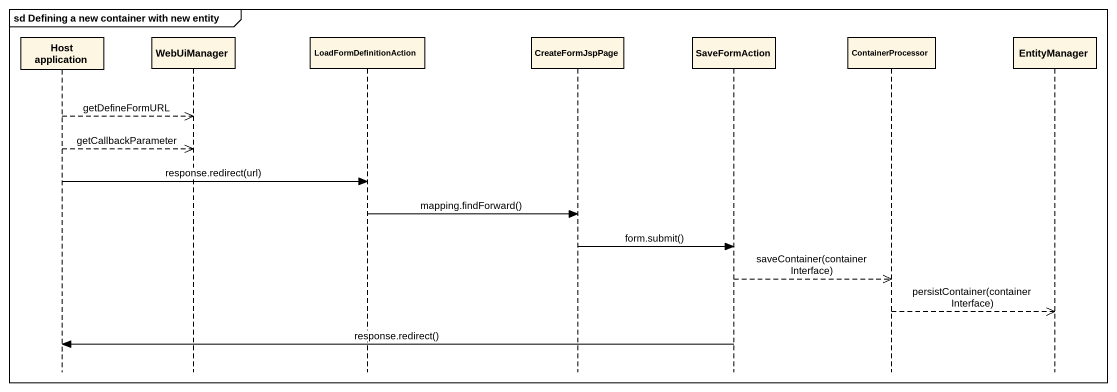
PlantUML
@startuml
mainframe sd Defining a new container with new entity
hide footbox
participant "Host application" as Host_application
participant WebUiManager
participant LoadFormDefinitionAction
participant CreateFormJspPage
participant SaveFormAction
participant ContainerProcessor
participant EntityManager

Host_application -->> WebUiManager : getDefineFormURL
Host_application -->> WebUiManager : getCallbackParameter
Host_application -> LoadFormDefinitionAction : response.redirect(url)
LoadFormDefinitionAction -> CreateFormJspPage : mapping.findForward()
CreateFormJspPage -> SaveFormAction : form.submit()
SaveFormAction -->> ContainerProcessor : saveContainer(containerInterface)
ContainerProcessor -->> EntityManager : persistContainer(containerInterface)
SaveFormAction -> Host_application : response.redirect()
@enduml
